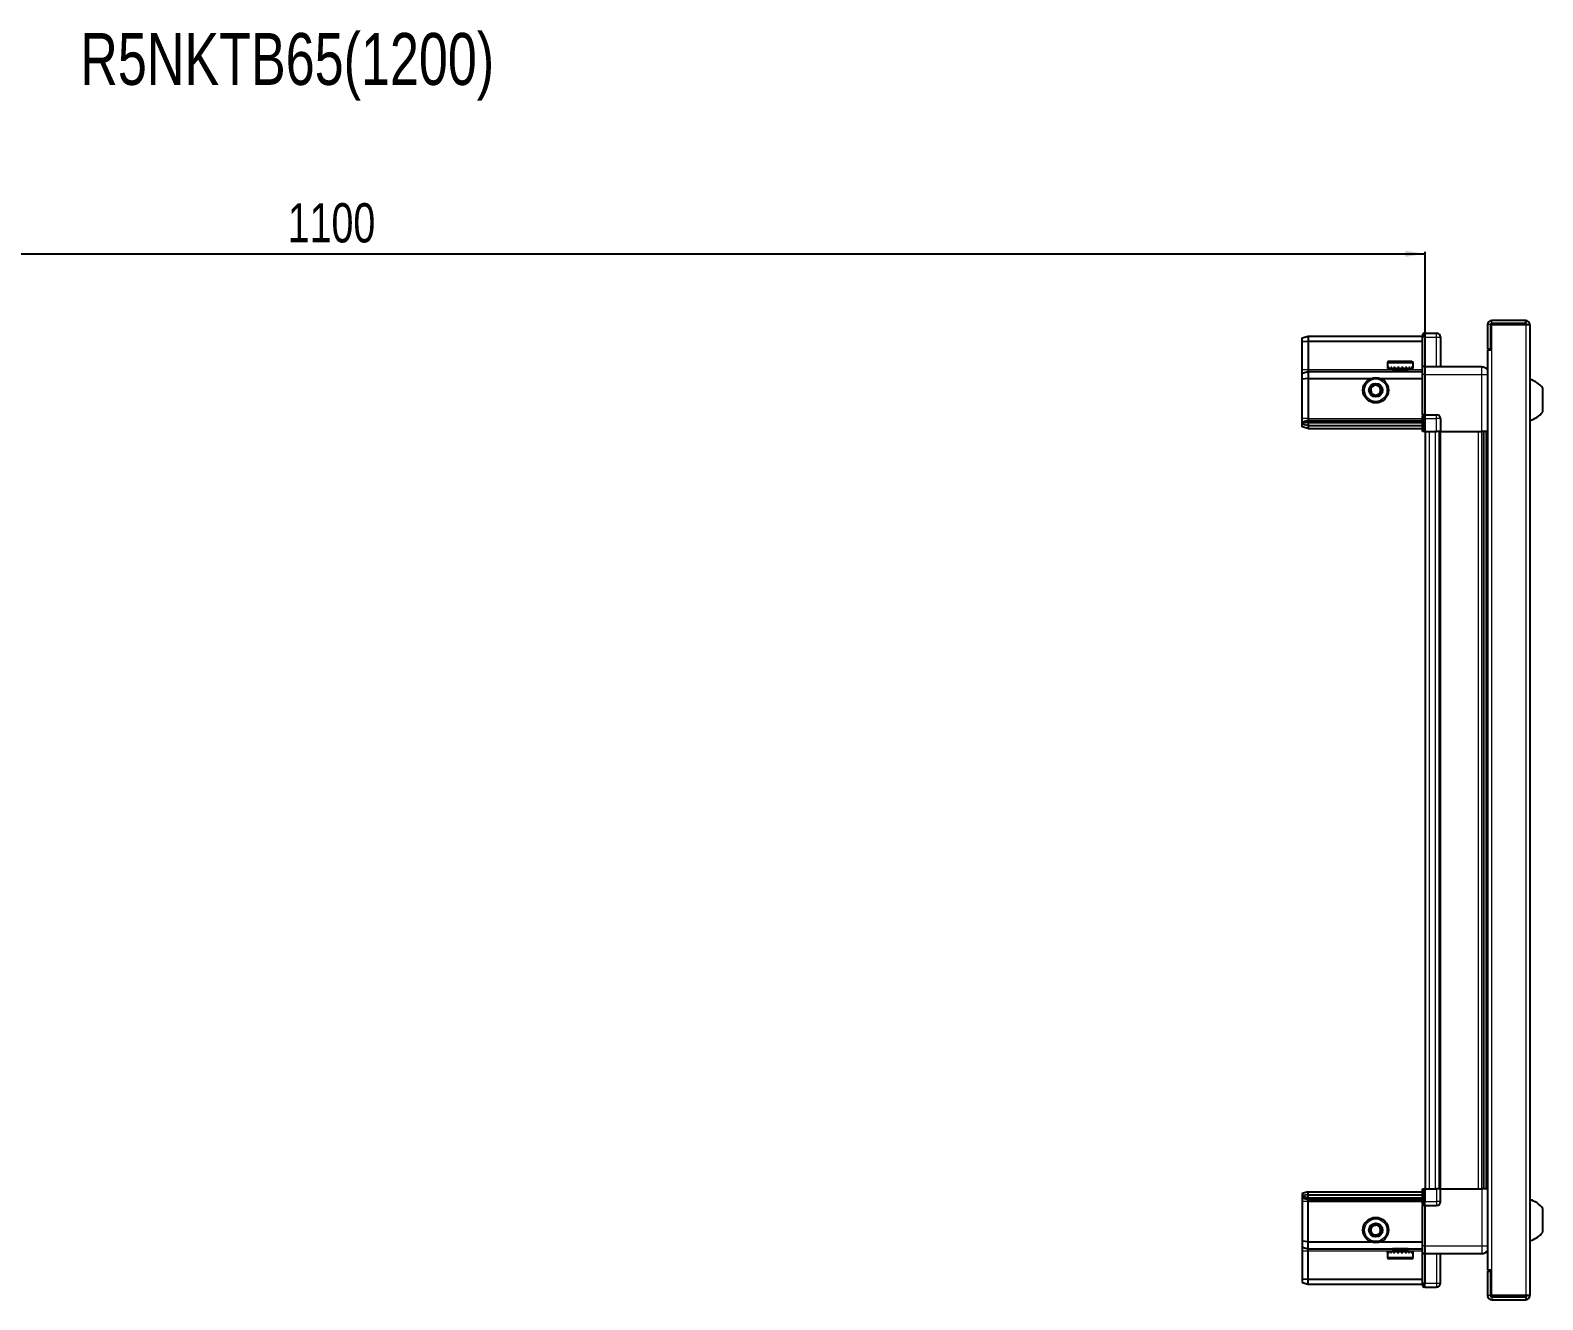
# Model space of a CAD drawing. Header units: millimetres. Extents: x 899 to 3665, y -93 to 1891.
# Drawn here: x 2154 to 2925, y 1244 to 1891 of the extents above; entities that cross this region are included whole.
import ezdxf

# ---------------------------------------------------------------- set-up
doc = ezdxf.new("R2010")
doc.units = ezdxf.units.MM
doc.layers.add('FORMAT', color=7, linetype='Continuous')
doc.styles.add('SLDTEXTSTYLE0', font='TXT', dxfattribs={"width": 0.75})
doc.dimstyles.new('SLDDIMSTYLE0', dxfattribs={"dimtxt": 20, "dimasz": 10, "dimexe": 0, "dimexo": 0.0625, "dimgap": 5, "dimtad": 2, "dimdec": 1, "dimrnd": 1e-09, "dimzin": 12, "dimdsep": 46, "dimtxsty": 'SLDTEXTSTYLE0', "dimsah": 1, "dimcen": 0.09, "dimadec": 0, "dimazin": 3, "dimtfac": 1, "dimtofl": 0, "dimtmove": 0, "dimatfit": 3, "dimfxl": 0, "dimfrac": 2, "dimtolj": 1, "dimtzin": 12, "dimarcsym": 0})

# ---------------------------------------------------------------- blocks, each defined once
blk = doc.blocks.new('_D_4')
at = {"layer": 'FORMAT'}
for p, q in [((1764.9, 1686.94), (1764.9, 1778.43)), ((1764.9, 1777.43), (2864.9, 1777.43)), ((2864.9, 1686.94), (2864.9, 1778.43))]:
    blk.add_line(p, q, dxfattribs=at)
for points in [[(1764.9, 1777.43), (1774.9, 1775.9), (1774.9, 1778.97)], [(2864.9, 1777.43), (2854.9, 1778.97), (2854.9, 1775.9)]]:
    blk.add_solid(points, dxfattribs=at)
at = {"layer": 'FORMAT', "insert": (2285.34, 1803.22), "char_height": 20, "attachment_point": 1, "style": 'SLDTEXTSTYLE0'}
blk.add_mtext('1100', dxfattribs=at)

msp = doc.modelspace()

# ---------------------------------------------------------------- linework, layer by layer
at = {"color": 7, "linetype": 'Continuous', "lineweight": 25}
for p, q in [((2916.15, 1743.43), (2898.85, 1743.43)), ((2916.15, 1741.93), (2898.85, 1741.93)), ((2916.15, 1741.93), (2916.15, 1743.43)), ((2802.25, 1734.63), (2805.25, 1735.43)), ((2802.25, 1732.78), (2802.25, 1734.63)), ((2805.25, 1735.43), (2805.25, 1732.93)), ((2805.25, 1735.43), (2863.55, 1735.43)), ((2864.41, 1736.93), (2863.55, 1736.43)), ((2864.41, 1736.93), (2863.55, 1736.43)), ((2863.55, 1736.43), (2863.55, 1734.93)), ((2863.55, 1720.13), (2863.55, 1734.93)), ((2864.75, 1736.93), (2864.41, 1736.93)), ((2864.75, 1736.93), (2864.41, 1736.93)), ((2864.75, 1736.93), (2864.75, 1736.93)), ((2864.75, 1734.93), (2864.75, 1736.93)), ((2864.75, 1736.93), (2870.75, 1736.93)), ((2864.75, 1734.93), (2864.75, 1720.13)), ((2872.75, 1734.93), (2872.75, 1719.93)), ((2896.75, 1741.33), (2896.75, 1728.93)), ((2898.25, 1741.33), (2898.25, 1728.93)), ((2898.75, 1728.43), (2898.75, 1741.33)), ((2898.75, 1741.33), (2916.15, 1741.33)), ((2916.15, 1741.33), (2918.25, 1741.33)), ((2918.25, 1741.33), (2918.25, 1246.53)), ((2802.25, 1732.78), (2805.25, 1732.93)), ((2802.25, 1718.43), (2802.25, 1732.78)), ((2805.25, 1732.93), (2805.25, 1718.43)), ((2805.25, 1732.93), (2863.55, 1732.93)), ((2896.65, 1728.43), (2896.65, 1259.43)), ((2896.65, 1728.43), (2898.75, 1728.43)), ((2896.75, 1728.93), (2898.25, 1728.93)), ((2845.75, 1721.83), (2845.75, 1718.93)), ((2845.75, 1718.93), (2845.79, 1718.93)), ((2845.91, 1719.43), (2845.79, 1719.43)), ((2845.79, 1719.43), (2845.79, 1718.93)), ((2845.79, 1718.93), (2845.91, 1718.93)), ((2845.91, 1719.43), (2845.91, 1718.93)), ((2845.91, 1718.93), (2846.32, 1718.93)), ((2846.66, 1719.43), (2846.32, 1719.43)), ((2846.32, 1719.43), (2846.32, 1718.93)), ((2846.32, 1718.93), (2846.66, 1718.93)), ((2846.55, 1722.63), (2857.95, 1722.63)), ((2846.66, 1719.43), (2846.66, 1718.93)), ((2846.66, 1718.93), (2847.43, 1718.93)), ((2847.95, 1719.43), (2847.43, 1719.43)), ((2847.43, 1719.43), (2847.43, 1718.93)), ((2847.43, 1718.93), (2847.95, 1718.93)), ((2847.85, 1718.93), (2847.85, 1718.83)), ((2847.85, 1718.83), (2856.65, 1718.83)), ((2847.95, 1719.43), (2847.95, 1718.93)), ((2847.95, 1718.93), (2849.01, 1718.93)), ((2849.67, 1719.43), (2849.01, 1719.43)), ((2849.01, 1719.43), (2849.01, 1718.93)), ((2849.01, 1718.93), (2849.67, 1718.93)), ((2849.67, 1719.43), (2849.67, 1718.93)), ((2849.67, 1718.93), (2850.91, 1718.93)), ((2851.64, 1719.43), (2850.91, 1719.43)), ((2850.91, 1719.43), (2850.91, 1718.93)), ((2850.91, 1718.93), (2851.34, 1718.93)), ((2851.34, 1719.43), (2851.34, 1718.93)), ((2851.64, 1719.43), (2851.64, 1718.93)), ((2851.64, 1718.93), (2852.94, 1718.93)), ((2853.67, 1719.43), (2852.94, 1719.43)), ((2852.94, 1719.43), (2852.94, 1718.93)), ((2853.21, 1719.43), (2853.21, 1718.93)), ((2853.21, 1718.93), (2853.67, 1718.93)), ((2853.67, 1719.43), (2853.67, 1718.93)), ((2853.67, 1718.93), (2854.9, 1718.93)), ((2855.56, 1719.43), (2854.9, 1719.43)), ((2854.9, 1719.43), (2854.9, 1718.93)), ((2854.9, 1718.93), (2855.56, 1718.93)), ((2855.56, 1719.43), (2855.56, 1718.93)), ((2855.56, 1718.93), (2856.61, 1718.93)), ((2857.13, 1719.43), (2856.61, 1719.43)), ((2856.61, 1719.43), (2856.61, 1718.93)), ((2856.61, 1718.93), (2857.13, 1718.93)), ((2856.65, 1718.83), (2856.65, 1718.93)), ((2857.13, 1719.43), (2857.13, 1718.93)), ((2857.13, 1718.93), (2857.88, 1718.93)), ((2858.22, 1719.43), (2857.88, 1719.43)), ((2857.88, 1719.43), (2857.88, 1718.93)), ((2857.88, 1718.93), (2858.22, 1718.93)), ((2858.22, 1719.43), (2858.22, 1718.93)), ((2858.22, 1718.93), (2858.61, 1718.93)), ((2858.72, 1719.43), (2858.61, 1719.43)), ((2858.61, 1719.43), (2858.61, 1718.93)), ((2858.61, 1718.93), (2858.72, 1718.93)), ((2858.72, 1719.43), (2858.72, 1718.93)), ((2858.72, 1718.93), (2858.75, 1718.93)), ((2858.75, 1718.93), (2858.75, 1721.83)), ((2863.55, 1719.93), (2863.55, 1720.13)), ((2864.75, 1719.93), (2863.55, 1719.93)), ((2863.55, 1715.93), (2863.55, 1719.93)), ((2864.75, 1720.13), (2864.75, 1719.93)), ((2864.75, 1719.93), (2864.75, 1715.93)), ((2864.75, 1719.93), (2893.75, 1719.93)), ((2802.25, 1716.63), (2802.25, 1718.43)), ((2802.25, 1716.63), (2805.25, 1717.43)), ((2802.25, 1713.6), (2802.25, 1716.63)), ((2805.25, 1713.93), (2802.25, 1713.6)), ((2802.25, 1693.43), (2802.25, 1713.6)), ((2805.25, 1718.43), (2805.25, 1717.43)), ((2805.25, 1717.43), (2805.25, 1713.93)), ((2805.25, 1717.43), (2863.55, 1717.43)), ((2805.25, 1713.93), (2805.25, 1693.43)), ((2805.25, 1713.93), (2837.25, 1713.93)), ((2842.25, 1713.93), (2863.55, 1713.93)), ((2848.25, 1718.43), (2848.94, 1717.95)), ((2848.25, 1718.43), (2856.25, 1718.43)), ((2848.94, 1717.95), (2848.25, 1717.47)), ((2848.25, 1717.47), (2848.25, 1717.43)), ((2848.25, 1717.47), (2856.25, 1717.47)), ((2848.94, 1717.95), (2855.56, 1717.95)), ((2855.56, 1717.95), (2856.25, 1718.43)), ((2856.25, 1717.47), (2855.56, 1717.95)), ((2856.25, 1717.43), (2856.25, 1717.47)), ((2863.55, 1695.63), (2863.55, 1715.93)), ((2864.75, 1715.93), (2864.75, 1695.63)), ((2924.85, 1696.93), (2924.85, 1708.93)), ((2863.55, 1695.43), (2863.55, 1695.63)), ((2864.75, 1695.63), (2864.75, 1695.43)), ((2802.25, 1691.63), (2802.25, 1693.43)), ((2805.25, 1692.43), (2802.25, 1691.63)), ((2802.25, 1690.89), (2802.25, 1691.63)), ((2805.25, 1691.43), (2802.25, 1690.89)), ((2802.25, 1690.39), (2802.25, 1690.89)), ((2802.25, 1689.24), (2802.25, 1690.39)), ((2805.25, 1689.93), (2802.25, 1690.39)), ((2805.25, 1688.43), (2802.25, 1689.24)), ((2805.25, 1693.43), (2805.25, 1692.43)), ((2805.25, 1692.43), (2805.25, 1691.43)), ((2805.25, 1692.43), (2863.55, 1692.43)), ((2805.25, 1691.43), (2863.55, 1691.43)), ((2805.25, 1691.43), (2805.25, 1689.93)), ((2805.25, 1689.93), (2863.55, 1689.93)), ((2805.25, 1689.93), (2805.25, 1688.43)), ((2805.25, 1688.43), (2863.55, 1688.43)), ((2864.75, 1695.43), (2863.55, 1695.43)), ((2863.55, 1695.43), (2863.55, 1694.76)), ((2863.55, 1686.93), (2863.55, 1694.76)), ((2864.41, 1693.43), (2864.41, 1686.93)), ((2864.75, 1693.43), (2864.75, 1695.43)), ((2864.75, 1695.43), (2870.75, 1695.43)), ((2864.75, 1693.43), (2864.75, 1695.43)), ((2864.75, 1693.43), (2864.75, 1686.93)), ((2872.75, 1693.43), (2872.75, 1686.93)), ((2864.41, 1686.93), (2863.55, 1686.93)), ((2864.75, 1686.93), (2864.41, 1686.93)), ((2864.75, 1686.93), (2870.75, 1686.93)), ((2864.9, 1686.93), (2864.9, 1300.93)), ((2872.75, 1686.93), (2870.75, 1686.93)), ((2872.1, 1686.93), (2872.1, 1300.93)), ((2872.75, 1686.93), (2893.75, 1686.93)), ((2894.77, 1300.93), (2894.77, 1686.93)), ((2894.81, 1300.93), (2894.81, 1686.93)), ((2896.6, 1686.93), (2896.6, 1300.93)), ((2805.25, 1299.43), (2802.25, 1298.63)), ((2802.25, 1298.63), (2802.25, 1297.48)), ((2805.25, 1297.93), (2802.25, 1297.48)), ((2802.25, 1297.48), (2802.25, 1296.98)), ((2805.25, 1296.43), (2802.25, 1296.98)), ((2802.25, 1296.98), (2802.25, 1296.24)), ((2805.25, 1295.43), (2802.25, 1296.24)), ((2802.25, 1296.24), (2802.25, 1294.43)), ((2805.25, 1297.93), (2805.25, 1299.43)), ((2805.25, 1299.43), (2863.55, 1299.43)), ((2805.25, 1296.43), (2805.25, 1297.93)), ((2805.25, 1297.93), (2863.55, 1297.93)), ((2805.25, 1296.43), (2863.55, 1296.43)), ((2805.25, 1295.43), (2805.25, 1296.43)), ((2805.25, 1295.43), (2863.55, 1295.43)), ((2805.25, 1294.43), (2805.25, 1295.43)), ((2863.55, 1293.11), (2863.55, 1300.93)), ((2863.55, 1300.93), (2864.41, 1300.93)), ((2864.41, 1300.93), (2864.41, 1300.93)), ((2864.41, 1300.93), (2864.41, 1294.43)), ((2864.75, 1300.93), (2864.41, 1300.93)), ((2864.75, 1300.93), (2864.75, 1294.43)), ((2864.75, 1300.93), (2864.75, 1300.93)), ((2864.75, 1300.93), (2864.75, 1294.43)), ((2864.75, 1300.93), (2870.75, 1300.93)), ((2872.75, 1300.93), (2870.75, 1300.93)), ((2872.75, 1294.43), (2872.75, 1300.93)), ((2872.75, 1300.93), (2893.75, 1300.93)), ((2802.25, 1294.43), (2802.25, 1274.27)), ((2805.25, 1273.93), (2805.25, 1294.43)), ((2863.55, 1293.11), (2863.55, 1292.43)), ((2864.75, 1292.43), (2863.55, 1292.43)), ((2863.55, 1292.23), (2863.55, 1292.43)), ((2863.55, 1271.93), (2863.55, 1292.23)), ((2864.75, 1292.43), (2864.75, 1294.43)), ((2864.75, 1292.43), (2864.75, 1292.23)), ((2864.75, 1292.43), (2870.75, 1292.43)), ((2864.75, 1292.23), (2864.75, 1271.93)), ((2924.85, 1278.93), (2924.85, 1290.93)), ((2805.25, 1273.93), (2802.25, 1274.27)), ((2802.25, 1274.27), (2802.25, 1271.24)), ((2805.25, 1273.93), (2837.25, 1273.93)), ((2805.25, 1270.43), (2805.25, 1273.93)), ((2842.25, 1273.93), (2863.55, 1273.93)), ((2863.55, 1267.93), (2863.55, 1271.93)), ((2864.75, 1271.93), (2864.75, 1267.93)), ((2802.25, 1271.24), (2805.25, 1270.43)), ((2802.25, 1271.24), (2802.25, 1269.43)), ((2802.25, 1269.43), (2802.25, 1255.09)), ((2805.25, 1270.43), (2863.55, 1270.43)), ((2805.25, 1269.43), (2805.25, 1270.43)), ((2805.25, 1254.93), (2805.25, 1269.43)), ((2845.75, 1268.93), (2845.75, 1266.03)), ((2845.77, 1268.93), (2845.75, 1268.93)), ((2845.77, 1268.43), (2845.77, 1268.93)), ((2845.86, 1268.93), (2845.77, 1268.93)), ((2845.77, 1268.43), (2845.86, 1268.43)), ((2845.86, 1268.43), (2845.86, 1268.93)), ((2846.24, 1268.93), (2845.86, 1268.93)), ((2846.24, 1268.43), (2846.24, 1268.93)), ((2846.56, 1268.93), (2846.24, 1268.93)), ((2846.24, 1268.43), (2846.56, 1268.43)), ((2857.95, 1265.23), (2846.55, 1265.23)), ((2846.56, 1268.43), (2846.56, 1268.93)), ((2847.29, 1268.93), (2846.56, 1268.93)), ((2847.29, 1268.43), (2847.29, 1268.93)), ((2847.8, 1268.93), (2847.29, 1268.93)), ((2847.29, 1268.43), (2847.8, 1268.43)), ((2847.8, 1268.43), (2847.8, 1268.93)), ((2848.84, 1268.93), (2847.8, 1268.93)), ((2847.85, 1269.03), (2847.85, 1268.93)), ((2856.65, 1269.03), (2847.85, 1269.03)), ((2848.25, 1270.43), (2848.25, 1270.4)), ((2848.25, 1270.4), (2848.94, 1269.92)), ((2856.25, 1270.4), (2848.25, 1270.4)), ((2848.94, 1269.92), (2848.25, 1269.43)), ((2856.25, 1269.43), (2848.25, 1269.43)), ((2848.84, 1268.43), (2848.84, 1268.93)), ((2849.49, 1268.93), (2848.84, 1268.93)), ((2848.84, 1268.43), (2849.49, 1268.43)), ((2855.56, 1269.92), (2848.94, 1269.92)), ((2849.49, 1268.43), (2849.49, 1268.93)), ((2850.71, 1268.93), (2849.49, 1268.93)), ((2850.71, 1268.43), (2850.71, 1268.93)), ((2851.21, 1268.93), (2850.71, 1268.93)), ((2850.71, 1268.43), (2851.44, 1268.43)), ((2851.21, 1268.43), (2851.21, 1268.93)), ((2851.44, 1268.43), (2851.44, 1268.93)), ((2852.74, 1268.93), (2851.44, 1268.93)), ((2852.74, 1268.43), (2852.74, 1268.93)), ((2852.74, 1268.43), (2853.47, 1268.43)), ((2853.08, 1268.43), (2853.08, 1268.93)), ((2853.47, 1268.93), (2853.08, 1268.93)), ((2853.47, 1268.43), (2853.47, 1268.93)), ((2854.72, 1268.93), (2853.47, 1268.93)), ((2854.72, 1268.43), (2854.72, 1268.93)), ((2855.39, 1268.93), (2854.72, 1268.93)), ((2854.72, 1268.43), (2855.39, 1268.43)), ((2855.39, 1268.43), (2855.39, 1268.93)), ((2856.46, 1268.93), (2855.39, 1268.93)), ((2855.56, 1269.92), (2856.25, 1270.4)), ((2856.25, 1269.43), (2855.56, 1269.92)), ((2856.25, 1270.4), (2856.25, 1270.43)), ((2856.46, 1268.43), (2856.46, 1268.93)), ((2856.99, 1268.93), (2856.46, 1268.93)), ((2856.46, 1268.43), (2856.99, 1268.43)), ((2856.65, 1268.93), (2856.65, 1269.03)), ((2856.99, 1268.43), (2856.99, 1268.93)), ((2857.78, 1268.93), (2856.99, 1268.93)), ((2857.78, 1268.43), (2857.78, 1268.93)), ((2858.13, 1268.93), (2857.78, 1268.93)), ((2857.78, 1268.43), (2858.13, 1268.43)), ((2858.13, 1268.43), (2858.13, 1268.93)), ((2858.56, 1268.93), (2858.13, 1268.93)), ((2858.56, 1268.43), (2858.56, 1268.93)), ((2858.7, 1268.93), (2858.56, 1268.93)), ((2858.56, 1268.43), (2858.7, 1268.43)), ((2858.7, 1268.43), (2858.7, 1268.93)), ((2858.75, 1268.93), (2858.7, 1268.93)), ((2858.75, 1266.03), (2858.75, 1268.93)), ((2864.75, 1267.93), (2863.55, 1267.93)), ((2863.55, 1267.73), (2863.55, 1267.93)), ((2863.55, 1252.93), (2863.55, 1267.73)), ((2864.75, 1267.93), (2864.75, 1267.73)), ((2864.75, 1267.93), (2893.75, 1267.93)), ((2864.75, 1267.73), (2864.75, 1252.93)), ((2864.75, 1267.73), (2864.75, 1252.93)), ((2872.75, 1252.93), (2872.75, 1267.93)), ((2898.75, 1259.43), (2896.65, 1259.43)), ((2896.75, 1258.93), (2898.25, 1258.93)), ((2896.75, 1258.93), (2896.75, 1246.53)), ((2898.25, 1258.93), (2898.25, 1246.53)), ((2898.75, 1246.53), (2898.75, 1259.43)), ((2802.25, 1255.09), (2805.25, 1254.93)), ((2802.25, 1255.09), (2802.25, 1253.24)), ((2802.25, 1253.24), (2805.25, 1252.43)), ((2805.25, 1254.93), (2863.55, 1254.93)), ((2805.25, 1252.43), (2805.25, 1254.93)), ((2805.25, 1252.43), (2863.55, 1252.43)), ((2863.55, 1252.93), (2863.55, 1251.43)), ((2863.55, 1251.43), (2864.41, 1250.93)), ((2864.75, 1250.93), (2864.41, 1250.93)), ((2864.75, 1250.93), (2864.75, 1252.93)), ((2864.75, 1250.93), (2870.75, 1250.93)), ((2916.15, 1246.53), (2898.75, 1246.53)), ((2898.85, 1245.93), (2916.15, 1245.93)), ((2898.85, 1244.43), (2916.15, 1244.43)), ((2918.25, 1246.53), (2916.15, 1246.53)), ((2916.15, 1245.93), (2916.15, 1244.43))]:
    msp.add_line(p, q, dxfattribs=at)
at = {"color": 8, "linetype": 'Continuous', "lineweight": 18}
for p, q in [((2898.85, 1741.93), (2898.85, 1743.43)), ((2864.75, 1734.93), (2863.55, 1734.93)), ((2864.75, 1734.93), (2870.75, 1734.93)), ((2870.75, 1734.93), (2870.75, 1736.93)), ((2870.75, 1719.93), (2870.75, 1734.93)), ((2870.75, 1734.93), (2872.75, 1734.93)), ((2898.25, 1741.33), (2896.75, 1741.33)), ((2916.15, 1741.33), (2916.15, 1246.53)), ((2898.75, 1728.43), (2898.75, 1259.43)), ((2845.75, 1721.83), (2858.75, 1721.83)), ((2863.55, 1720.13), (2864.75, 1720.13)), ((2802.25, 1718.43), (2805.25, 1718.43)), ((2805.25, 1718.43), (2848.25, 1718.43)), ((2856.25, 1718.43), (2863.55, 1718.43)), ((2864.75, 1715.93), (2863.55, 1715.93)), ((2864.75, 1715.93), (2893.75, 1715.93)), ((2893.75, 1686.93), (2893.75, 1715.93)), ((2863.55, 1695.63), (2864.75, 1695.63)), ((2805.25, 1693.43), (2802.25, 1693.43)), ((2805.25, 1693.43), (2863.55, 1693.43)), ((2864.75, 1693.43), (2864.41, 1693.43)), ((2864.75, 1693.43), (2870.75, 1693.43)), ((2870.75, 1693.43), (2870.75, 1695.43)), ((2870.75, 1686.93), (2870.75, 1693.43)), ((2872.75, 1693.43), (2870.75, 1693.43)), ((2866.9, 1686.93), (2866.9, 1300.93)), ((2870.1, 1686.93), (2870.1, 1300.93)), ((2872.75, 1686.93), (2872.75, 1300.93)), ((2892.15, 1300.93), (2892.15, 1686.93)), ((2893.56, 1686.93), (2893.56, 1300.93)), ((2896.01, 1300.93), (2896.01, 1686.93)), ((2864.75, 1300.93), (2864.41, 1300.93)), ((2870.75, 1300.93), (2870.75, 1294.43)), ((2893.75, 1300.93), (2893.75, 1271.93)), ((2805.25, 1294.43), (2802.25, 1294.43)), ((2805.25, 1294.43), (2863.55, 1294.43)), ((2864.75, 1292.23), (2863.55, 1292.23)), ((2864.75, 1294.43), (2864.41, 1294.43)), ((2864.75, 1294.43), (2870.75, 1294.43)), ((2872.75, 1294.43), (2870.75, 1294.43)), ((2870.75, 1294.43), (2870.75, 1292.43)), ((2864.75, 1271.93), (2863.55, 1271.93)), ((2864.75, 1271.93), (2893.75, 1271.93)), ((2802.25, 1269.43), (2805.25, 1269.43)), ((2805.25, 1269.43), (2848.25, 1269.43)), ((2858.75, 1266.03), (2845.75, 1266.03)), ((2856.25, 1269.43), (2863.55, 1269.43)), ((2864.75, 1267.73), (2863.55, 1267.73)), ((2870.75, 1267.93), (2870.75, 1252.93)), ((2864.75, 1252.93), (2863.55, 1252.93)), ((2864.75, 1252.93), (2870.75, 1252.93)), ((2870.75, 1252.93), (2872.75, 1252.93)), ((2870.75, 1252.93), (2870.75, 1250.93)), ((2898.25, 1246.53), (2896.75, 1246.53)), ((2898.85, 1245.93), (2898.85, 1244.43))]:
    msp.add_line(p, q, dxfattribs=at)
at = {"color": 7, "linetype": 'Continuous', "lineweight": 25}
for centre, radius in [((2839.75, 1707.93), 6.5), ((2839.75, 1707.93), 3.46), ((2839.75, 1279.93), 6.5), ((2839.75, 1279.93), 3.46)]:
    msp.add_circle(centre, radius, dxfattribs=at)
at = {"color": 8, "linetype": 'Continuous', "lineweight": 18}
for centre in [(2839.75, 1707.93), (2839.75, 1279.93)]:
    msp.add_circle(centre, 5.7, dxfattribs=at)
at = {"color": 7, "linetype": 'Continuous', "lineweight": 25}
for centre, radius, start, end in [((2898.85, 1741.33), 2.1, 90, 180), ((2898.85, 1741.33), 0.6, 90, 180), ((2916.15, 1741.33), 2.1, 0, 90), ((2916.15, 1741.33), 0.6, 0, 90), ((2870.75, 1734.93), 2, 0, 90), ((2846.55, 1721.83), 0.8, 90, 180), ((2847.85, 1718.43), 0.4, 0, 90), ((2856.65, 1718.43), 0.4, 90, 180), ((2857.95, 1721.83), 0.8, 0, 90), ((2915.22, 1701.91), 11.91, 36.1266, 75.29965), ((2839.75, 1707.93), 2.5, 120.74103, 180.74103), ((2839.75, 1707.93), 2.5, 180.74103, 240.74103), ((2839.75, 1707.93), 2.5, 60.74103, 120.74103), ((2839.75, 1707.93), 2.5, 240.74103, 300.74103), ((2839.75, 1707.93), 2.5, 0.74103, 60.74103), ((2839.75, 1707.93), 2.5, 300.74103, 0.74103), ((2915.22, 1703.96), 11.91, 284.70035, 323.8734), ((2870.75, 1693.43), 2, 0, 90), ((2915.22, 1283.91), 11.91, 36.1266, 75.29965), ((2870.75, 1294.43), 2, 270, 0), ((2839.75, 1279.93), 2.5, 155.91157, 215.91157), ((2839.75, 1279.93), 2.5, 95.91157, 155.91157), ((2839.75, 1279.93), 2.5, 35.91157, 95.91157), ((2839.75, 1279.93), 2.5, 335.91157, 35.91157), ((2839.75, 1279.93), 2.5, 215.91157, 275.91157), ((2839.75, 1279.93), 2.5, 275.91157, 335.91157), ((2915.22, 1285.96), 11.91, 284.70035, 323.8734), ((2846.55, 1266.03), 0.8, 180, 270), ((2847.85, 1269.43), 0.4, 270, 0), ((2856.65, 1269.43), 0.4, 180, 270), ((2857.95, 1266.03), 0.8, 270, 0), ((2870.75, 1252.93), 2, 270, 0), ((2898.85, 1246.53), 2.1, 180, 270), ((2898.85, 1246.53), 0.6, 180, 270), ((2916.15, 1246.53), 0.6, 270, 0), ((2916.15, 1246.53), 2.1, 270, 0)]:
    msp.add_arc(centre, radius, start, end, dxfattribs=at)
for centre, start_param, end_param in [((2860.95, 1693.43), 0, 0.722734), ((2860.95, 1294.43), 5.560451, 6.283185)]:
    msp.add_ellipse(centre, major_axis=(3.46, 0), ratio=0.57735, start_param=start_param, end_param=end_param, dxfattribs=at)
for points, knots in [([(2893.75, 1719.93), (2894.19, 1719.89), (2894.87, 1719.82), (2895.68, 1719.38), (2896.23, 1718.94), (2896.51, 1718.57), (2896.65, 1718.39)], [0, 0, 0, 0, 0.384298, 0.591173, 0.802437, 1, 1, 1, 1]), ([(2837.23, 1709.34), (2837.67, 1709.61), (2838.5, 1710.1), (2839.33, 1710.59), (2839.71, 1710.82)], [0, 0, 0, 0, 0.534686, 1, 1, 1, 1]), ([(2837.27, 1706.46), (2837.27, 1706.58), (2837.26, 1707.18), (2837.24, 1708.18), (2837.23, 1709), (2837.23, 1709.34)], [0, 0, 0, 0, 0.133125, 0.637099, 1, 1, 1, 1]), ([(2839.79, 1705.05), (2839.34, 1705.3), (2838.49, 1705.77), (2837.66, 1706.24), (2837.27, 1706.46)], [0, 0, 0, 0, 0.534686, 1, 1, 1, 1]), ([(2839.71, 1710.82), (2840.16, 1710.57), (2841, 1710.1), (2841.84, 1709.63), (2842.23, 1709.41)], [0, 0, 0, 0, 0.534686, 1, 1, 1, 1]), ([(2842.27, 1706.52), (2841.82, 1706.26), (2840.99, 1705.77), (2840.17, 1705.28), (2839.79, 1705.05)], [0, 0, 0, 0, 0.534686, 1, 1, 1, 1]), ([(2842.23, 1709.41), (2842.23, 1709.06), (2842.24, 1708.24), (2842.26, 1707.25), (2842.27, 1706.65), (2842.27, 1706.52)], [0, 0, 0, 0, 0.3629006, 0.8668753, 1, 1, 1, 1]), ([(2896.6, 1686.93), (2896.56, 1686.93), (2896.34, 1686.93), (2895.62, 1686.93), (2894.66, 1686.93), (2894.01, 1686.93), (2893.75, 1686.93)], [0, 0, 0, 0, 0.071707, 0.420979, 0.770251, 1, 1, 1, 1]), ([(2896.6, 1300.93), (2896.56, 1300.93), (2896.34, 1300.93), (2895.62, 1300.93), (2894.66, 1300.93), (2894.01, 1300.93), (2893.75, 1300.93)], [0, 0, 0, 0, 0.071707, 0.420979, 0.770251, 1, 1, 1, 1]), ([(2836.88, 1279.64), (2837.09, 1280.11), (2837.48, 1280.99), (2837.87, 1281.86), (2838.06, 1282.27)], [0, 0, 0, 0, 0.534686, 1, 1, 1, 1]), ([(2838.57, 1277.3), (2838.27, 1277.72), (2837.7, 1278.5), (2837.14, 1279.27), (2836.88, 1279.64)], [0, 0, 0, 0, 0.5346859, 1, 1, 1, 1]), ([(2838.06, 1282.27), (2838.4, 1282.31), (2839.22, 1282.39), (2840.21, 1282.49), (2840.8, 1282.56), (2840.93, 1282.57)], [0, 0, 0, 0, 0.362901, 0.866875, 1, 1, 1, 1]), ([(2840.93, 1282.57), (2841.23, 1282.15), (2841.79, 1281.37), (2842.36, 1280.59), (2842.62, 1280.23)], [0, 0, 0, 0, 0.534686, 1, 1, 1, 1]), ([(2842.62, 1280.23), (2842.41, 1279.76), (2842.02, 1278.88), (2841.62, 1278), (2841.44, 1277.6)], [0, 0, 0, 0, 0.534686, 1, 1, 1, 1]), ([(2841.44, 1277.6), (2841.32, 1277.58), (2840.72, 1277.52), (2839.73, 1277.42), (2838.91, 1277.33), (2838.57, 1277.3)], [0, 0, 0, 0, 0.133125, 0.637099, 1, 1, 1, 1]), ([(2893.75, 1267.93), (2894.19, 1267.98), (2894.87, 1268.05), (2895.68, 1268.49), (2896.23, 1268.93), (2896.51, 1269.3), (2896.65, 1269.48)], [0, 0, 0, 0, 0.3842982, 0.5911726, 0.8024372, 1, 1, 1, 1])]:
    msp.add_open_spline(points, degree=3, knots=knots, dxfattribs=at)
at = {"color": 8, "linetype": 'Continuous', "lineweight": 18}
for points in [[(2893.75, 1715.93), (2893.75, 1716.46), (2893.75, 1717.51), (2893.75, 1718.83), (2893.75, 1719.75), (2893.75, 1719.87), (2893.75, 1719.93)], [(2893.75, 1271.93), (2893.75, 1271.41), (2893.75, 1270.36), (2893.75, 1269.04), (2893.75, 1268.11), (2893.75, 1267.99), (2893.75, 1267.93)]]:
    msp.add_open_spline(points, degree=3, dxfattribs=at)
for points in [[(2893.75, 1715.93), (2894.19, 1715.93), (2894.87, 1715.93), (2895.68, 1715.93), (2896.23, 1715.93), (2896.51, 1715.93), (2896.65, 1715.93)], [(2893.75, 1271.93), (2894.19, 1271.93), (2894.87, 1271.93), (2895.68, 1271.93), (2896.23, 1271.93), (2896.51, 1271.93), (2896.65, 1271.93)]]:
    msp.add_open_spline(points, degree=3, knots=[0, 0, 0, 0, 0.384298, 0.591173, 0.802437, 1, 1, 1, 1], dxfattribs=at)

# ---------------------------------------------------------------- texts
at = {"layer": 'FORMAT', "insert": (2179.62, 1889.93), "char_height": 26.4583, "attachment_point": 1, "style": 'SLDTEXTSTYLE0'}
msp.add_mtext('R5NKTB65(1200)', dxfattribs=at)

# ---------------------------------------------------------------- dimensions: what is measured, and where the dimension line sits
at = {"layer": 'FORMAT'}
dim = msp.add_linear_dim(base=(2864.9, 1777.43), p1=(1764.9, 1686.93), p2=(2864.9, 1686.93), angle=0, dimstyle='SLDDIMSTYLE0', dxfattribs=at)
dim.commit()
dim.dimension.update_dxf_attribs({"geometry": '_D_4', "text_midpoint": (2314.9, 1777.43), "dimtype": 160})

doc.saveas('drawing.dxf')
